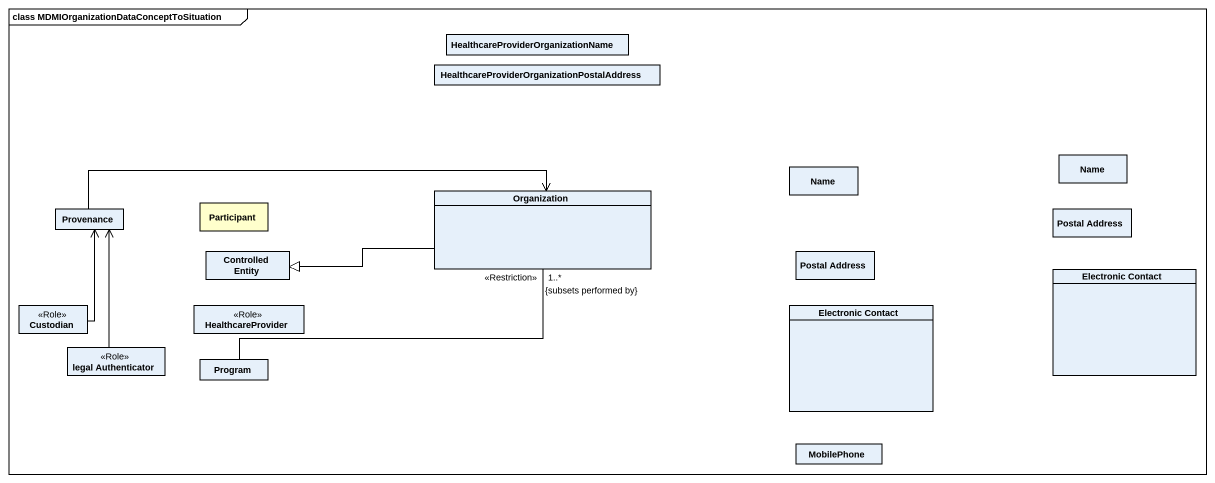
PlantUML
@startuml
mainframe class MDMIOrganizationDataConceptToSituation
hide circle
hide empty members
class "HealthcareProviderOrganizationPostalAddress" as HealthcareProviderOrganizati
class "HealthcareProviderOrganizationName" as HealthcareProviderOrganizati_2
class Name
class "Name" as Name_2
class Provenance
class "Participant" as Participant_ #FFFFCC
class Organization
class "Postal Address" as Postal_Address
class "Controlled Entity" as Controlled_Entity
class "Postal Address" as Postal_Address_2
class "Electronic Contact" as Electronic_Contact
class Custodian <<Role>>
class HealthcareProvider <<Role>>
class "Electronic Contact" as Electronic_Contact_2
class "legal Authenticator" as legal_Authenticator <<Role>>
class Program
class MobilePhone
Provenance -right-> Organization
Organization -left-|> Controlled_Entity
Organization "<<Restriction>>\n1..*\n{subsets performed by}" -left- Program
Custodian -up-> Provenance
legal_Authenticator -up-> Provenance
@enduml
